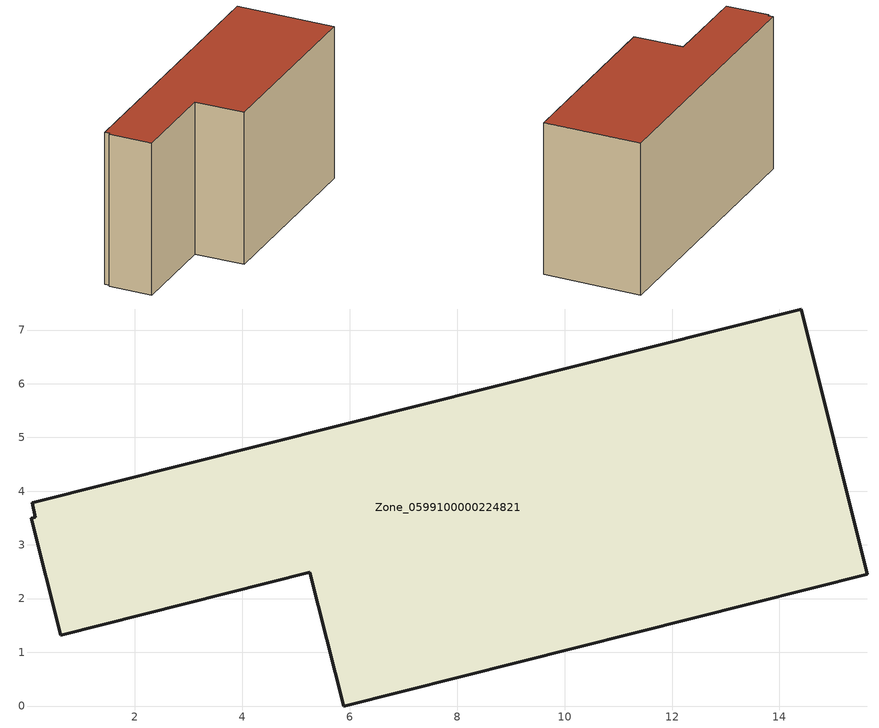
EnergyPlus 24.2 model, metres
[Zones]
Zone_0599100000224821
 floor ground (C_G): 5.89,0 5.26,2.49 0.62,1.32 0.07,3.49 0.15,3.52 0.09,3.78 14.41,7.39 15.64,2.45 z0
 wall outside (C_F): 5.26,2.49 5.89,0 15.64,2.45 14.41,7.39 0.09,3.78 0.15,3.52 0.07,3.49 0.62,1.32 5.26,2.49 z0:8.04
 roof outside (C_R): 0.09,3.78 0.15,3.52 0.07,3.49 0.62,1.32 5.26,2.49 5.89,0 15.64,2.45 14.41,7.39 z8.04
[BUILDING]
Pand.0599100000224821: North Axis=0; Terrain=City; Loads Convergence Tolerance Value=0.04; Temperature Convergence Tolerance Value=0.4; Solar Distribution=FullExterior; Maximum Number of Warmup Days=25; Minimum Number of Warmup Days=1
[Site:Location]
Rotterdam.The.Hague.AP_ZH_NLD Design_Conditions: Latitude=51.96; Longitude=4.45; Time Zone=1; Elevation=-4.5
[SITE:GROUNDTEMPERATURE:BUILDINGSURFACE]
18, 18, 18, 18, 18, 18, 18, 18, 18, 18, 18, 18
[MATERIAL] Thermal Absorptance=0.9; Solar Absorptance=0.7; Visible Absorptance=0.7
Name | Roughness | Thickness | Conductivity | Density | Specific Heat
G.TI.1975-1991 | MediumSmooth | 0.15 | 0.288461 | 540 | 1210
F.TI.1975-1991 | Rough | 0.3 | 0.230769 | 1920 | 840
R.TI.1975-1991 | MediumRough | 0.2 | 0.153846 | 1500 | 1000
[CONSTRUCTION]
C_G: G.TI.1975-1991
C_F: F.TI.1975-1991
C_R: R.TI.1975-1991
[ZONE]
Zone_0599100000224821: Type=1; Multiplier=1; Ceiling Height=Autocalculate; Volume=Autocalculate; Floor Area=autocalculate; Part of Total Floor Area=Yes
[ZONEINFILTRATION:DESIGNFLOWRATE]
Infil_Zone_0599100000224821: Zone or ZoneList or Space or SpaceList=Zone_0599100000224821; Schedule=AlwaysOn; Design Flow Rate Calculation Method=Flow/Area; Flow Rate per Floor Area=0.003; Constant Term Coefficient=1; Temperature Term Coefficient=0; Velocity Term Coefficient=0; Velocity Squared Term Coefficient=0
[HVACTEMPLATE:ZONE:IDEALLOADSAIRSYSTEM]
Zone_0599100000224821: Maximum Heating Supply Air Temperature=50; Minimum Cooling Supply Air Temperature=13; Maximum Heating Supply Air Humidity Ratio=0.0156; Minimum Cooling Supply Air Humidity Ratio=0.0077; Heating Limit=NoLimit; Cooling Limit=NoLimit; Dehumidification Control Type=ConstantSensibleHeatRatio; Cooling Sensible Heat Ratio=0.7; Dehumidification Setpoint=60; Humidification Control Type=None; Humidification Setpoint=30; Outdoor Air Method=None; Outdoor Air Flow Rate per Person=0.00944; Outdoor Air Flow Rate per Zone Floor Area=0; Outdoor Air Flow Rate per Zone=0; Demand Controlled Ventilation Type=None; Outdoor Air Economizer Type=NoEconomizer; Heat Recovery Type=None; Sensible Heat Recovery Effectiveness=0.7; Latent Heat Recovery Effectiveness=0.65
[ZONECONTROL:THERMOSTAT]
ThermostatControl_Zone_0599100000224821: Zone or ZoneList=Zone_0599100000224821; Control Type Schedule=DualSetpointControlType; Control 1=Thermostat_Zone_0599100000224821; Temperature Difference Between Cutout And Setpoint=0
[THERMOSTATSETPOINT:DUALSETPOINT]
Thermostat_Zone_0599100000224821: Heating Setpoint Temperature Schedule=HeatingSetpoint_Zone_0599100000224821; Cooling Setpoint Temperature Schedule=CoolingSetpoint_Zone_0599100000224821
[SCHEDULE:COMPACT]
HeatingSetpoint_Zone_0599100000224821: Through: 12/31, For: AllDays, Until: 24:00, 21
CoolingSetpoint_Zone_0599100000224821: Through: 12/31, For: AllDays, Until: 24:00, 24
DualSetpointControlType: Through: 12/31, For: AllDays, Until: 24:00, 4
AlwaysOn: Through: 12/31, For: AllDays, Until: 24:00, 1
